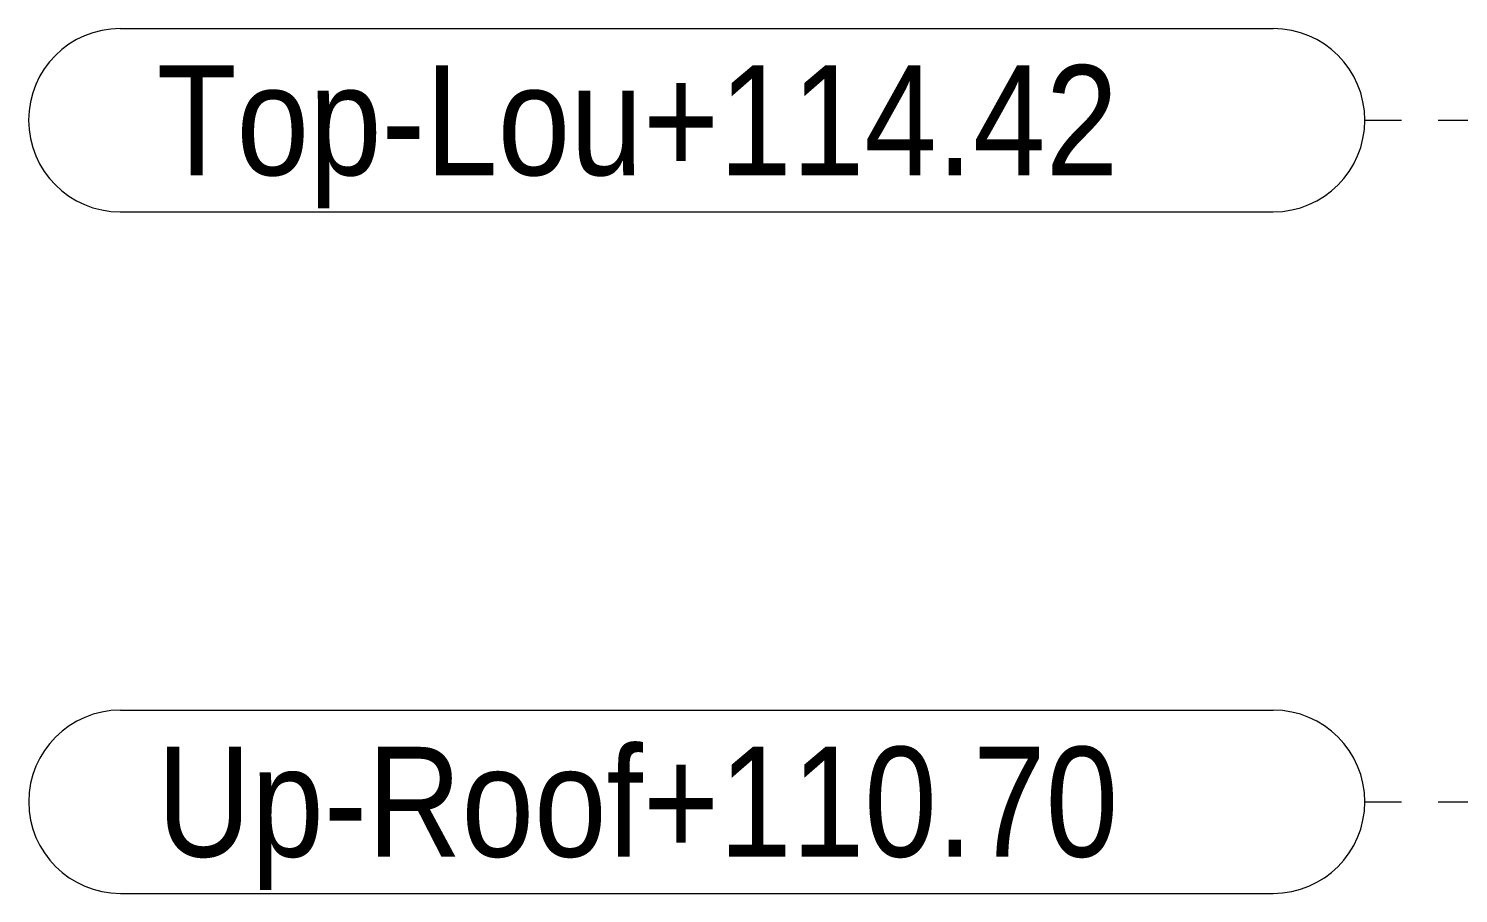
# Model space of a CAD drawing. Header units: millimetres. Extents: x 652937 to 1670132, y 1473552 to 2851037.
# Drawn here: x 663412.01 to 663419.82, y 1524533.02 to 1524537.74 of the extents above; entities that cross this region are included whole.
import ezdxf

# ---------------------------------------------------------------- set-up
doc = ezdxf.new("R2010")
doc.units = ezdxf.units.MM
doc.linetypes.add('XKITLINE00', pattern=[0])
doc.linetypes.add('XKITLINE01', pattern=[4, 1, -1, 1, -1])
doc.layers.add('S-GRID', color=7, linetype='Continuous', lineweight=9)
doc.styles.add('Arial', font='arial.ttf')

# ---------------------------------------------------------------- blocks, each defined once
blk = doc.blocks.new('*A33872393')
at = {"layer": 'S-GRID', "color": 7, "linetype": 'XKITLINE01', "lineweight": 0}
blk.add_line((346.109039, 49.077691), (455.260679, 49.077691), dxfattribs=at)
at = {"layer": 'S-GRID', "color": 7, "style": 'Arial', "width": 0.85}
blk.add_text('Up-Roof+110.70', height=3, dxfattribs=at).set_placement((313.139312, 47.577691))
blk = doc.blocks.new('*A33892395')
at = {"layer": 'S-GRID', "color": 7, "linetype": 'XKITLINE01', "lineweight": 0}
blk.add_line((346.109039, 67.677691), (455.260679, 67.677691), dxfattribs=at)
at = {"layer": 'S-GRID', "color": 7, "style": 'Arial', "width": 0.85}
blk.add_text('Top-Lou+114.42', height=3, dxfattribs=at).set_placement((313.134918, 66.177691))
blk = doc.blocks.new('*A34372443')
at = {"layer": 'S-GRID', "color": 7, "linetype": 'XKITLINE00', "lineweight": 0}
for p, q in [((312.139312, 51.577691), (343.609039, 51.577691)), ((312.139312, 46.577691), (343.609039, 46.577691))]:
    blk.add_line(p, q, dxfattribs=at)
for centre, start, end in [((312.139312, 49.077691), 90, 270), ((343.609039, 49.077691), 270, 90)]:
    blk.add_arc(centre, 2.5, start, end, dxfattribs=at)
blk = doc.blocks.new('*A34392445')
at = {"layer": 'S-GRID', "color": 7, "linetype": 'XKITLINE00', "lineweight": 0}
for p, q in [((312.134918, 70.177691), (343.609039, 70.177691)), ((312.134918, 65.177691), (343.609039, 65.177691))]:
    blk.add_line(p, q, dxfattribs=at)
for centre, start, end in [((312.134918, 67.677691), 90, 270), ((343.609039, 67.677691), 270, 90)]:
    blk.add_arc(centre, 2.5, start, end, dxfattribs=at)

msp = doc.modelspace()

# ---------------------------------------------------------------- block references
at = {"color": 7, "lineweight": 0, "xscale": 0.2, "yscale": 0.2, "zscale": 0.2}
for name in ['*A34392445', '*A33892395', '*A34372443', '*A33872393']:
    msp.add_blockref(name, (663350.0877, 1524523.7048), dxfattribs=at)

doc.saveas('drawing.dxf')
